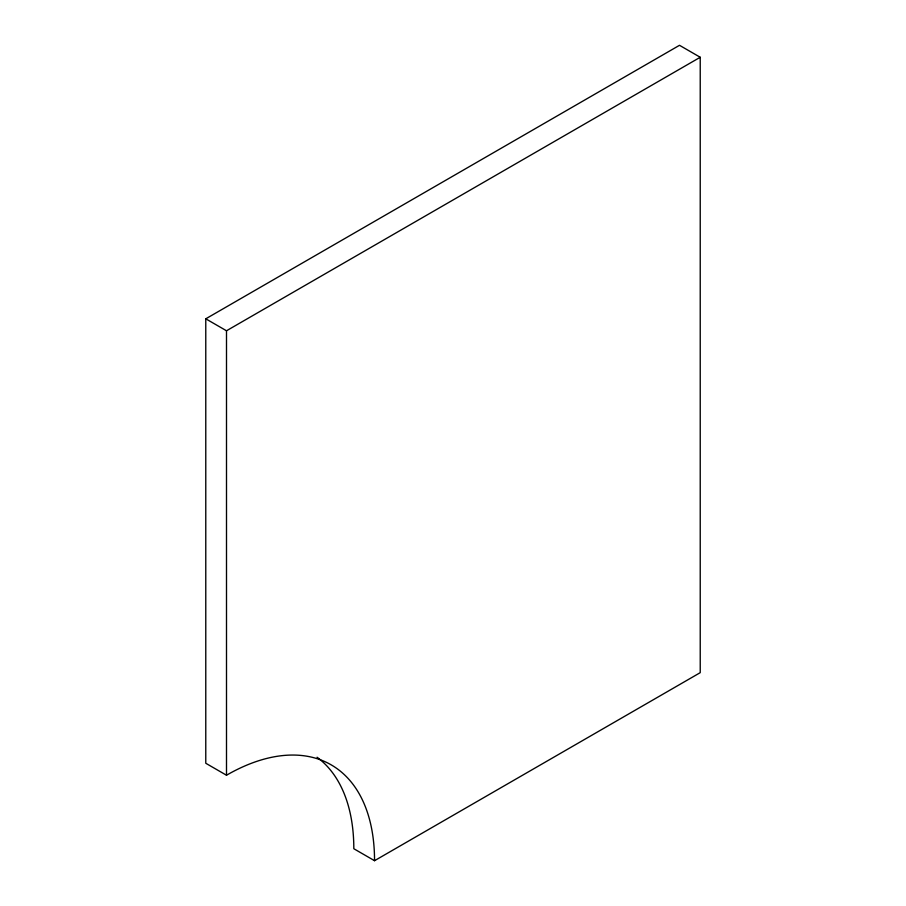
<?xml version="1.0" encoding="UTF-8"?>
<svg xmlns="http://www.w3.org/2000/svg" width="906" height="906" viewBox="0 0 906 906"><rect width="100%" height="100%" fill="white"/><g stroke="black" fill="none" stroke-linecap="round" stroke-linejoin="round"><path stroke-width="1.36" d="M374.54 860.7A209.365 120.872 -60 0 0 226.5 775.23L205.775 763.26L205.775 318.81L679.5 45.3L700.225 57.271L700.225 672.66L374.54 860.7L353.816 848.729A209.365 120.872 -60 0 0 317.077 757.235M205.775 318.81L226.5 330.769L700.225 57.271M226.5 330.769L226.5 775.23"/></g></svg>
